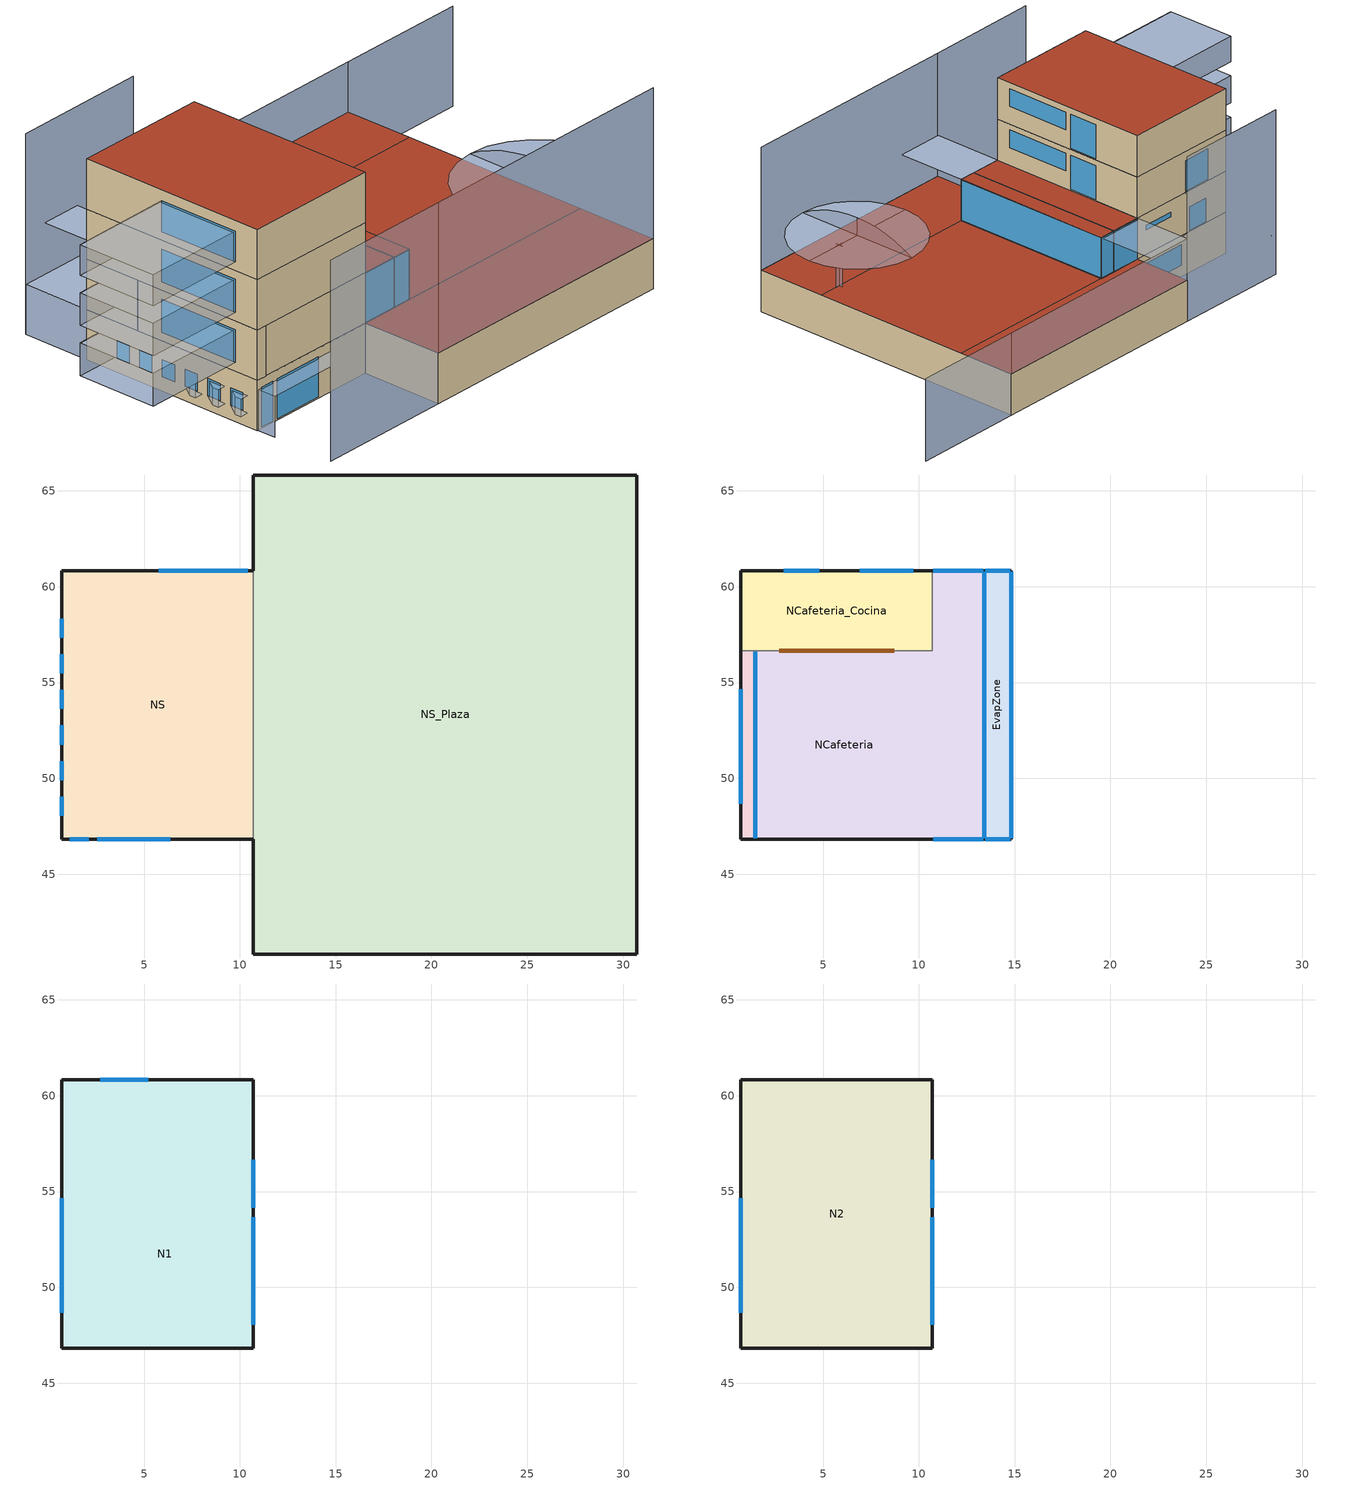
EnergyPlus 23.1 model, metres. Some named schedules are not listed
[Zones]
NS
 floor ground (NCaf_N1_N2_PisoTechos): 10.71,60.83 10.71,46.83 0.71,46.83 0.71,60.83 z0
 wall outside (NS_Envolvente): 10.71,60.83 0.71,60.83 0.71,46.83 10.71,46.83 z0:3.5
 wall to NS_Plaza (NS_MuroContencion): 10.71,46.83 10.71,60.83 z0:3.5
 window (Ventanas): 10.41,60.83 5.76,60.83 z1:2.75; 0.71,49.04 0.71,48.04 / 0.71,50.9 0.71,49.9 / 0.71,52.76 0.71,51.76 / 0.71,54.62 0.71,53.62 / 0.71,56.48 0.71,55.48 / 0.71,58.34 0.71,57.34 z1:2.2; 1.11,46.83 2.11,46.83 / 2.56,46.83 6.38,46.83 z0.1:2.88
NS_Plaza
 floor ground (NCaf_N1_N2_PisoTechos): 30.71,65.83 30.71,40.83 10.71,40.83 10.71,65.83 z0
 wall ground (NCaf_N1_N2_Muros): 10.71,46.83 10.71,40.83 30.71,40.83 30.71,65.83 10.71,65.83 10.71,60.83 z0:3.5
 roof outside (NCaf_N1_N2_PisoTechos): 30.71,60.83 30.71,65.83 10.71,65.83 10.71,60.83 z3.5; 30.71,46.83 30.71,60.83 14.81,60.83 14.81,46.83 z3.5; 30.71,40.83 30.71,46.83 10.71,46.83 10.71,40.83 z3.5
EvapZone
 floor to NS_Plaza (NCaf_N1_N2_PisoTechos): 14.81,60.83 14.81,46.83 13.41,46.83 13.41,60.83 z3.5
 wall outside (NCaf_N1_N2_Muros): 13.41,46.83 14.81,46.83 14.81,60.83 13.41,60.83 z3.5:7
 wall to NCafeteria (NCaf_N1_N2_Muros): 13.41,60.83 13.41,46.83 z3.5:7
 window (Ventanas): 14.81,46.88 14.81,60.78 / 14.76,60.83 13.46,60.83 / 13.46,46.83 14.76,46.83 z3.55:6.95
 window inside (Ventanas): 13.41,60.78 13.41,46.88 z3.55:6.95
 roof outside (NCaf_N1_N2_PisoTechos): 14.81,46.83 14.81,60.83 13.41,60.83 13.41,46.83 z7
EvapZone2
 floor to NS (NCaf_N1_N2_PisoTechos): 1.46,56.66 1.46,46.83 0.71,46.83 0.71,56.66 z3.5
 wall outside (NCaf_N1_N2_Muros): 0.71,56.66 0.71,46.83 1.46,46.83 z3.5:7
 wall to NCafeteria (NCaf_N1_N2_Muros): 1.46,46.83 1.46,56.66 z3.5:7
 wall to NCafeteria_Cocina (NCaf_N1_N2_Muros): 1.46,56.66 0.71,56.66 z3.5:7
 window inside (Ventanas): 1.46,46.88 1.46,56.61 z3.55:6.95
 window (Ventanas): 0.71,54.66 0.71,48.66 z4.11:6.39
NCafeteria
 floor to NS (NCaf_N1_N2_PisoTechos): 10.71,56.66 10.71,46.83 1.46,46.83 1.46,56.66 z3.5
 floor to NS_Plaza (NCaf_N1_N2_PisoTechos): 13.41,60.83 13.41,46.83 10.71,46.83 10.71,60.83 z3.5
 wall outside (NCaf_N1_N2_Muros): 1.46,46.83 13.41,46.83 / 13.41,60.83 10.71,60.83 z3.5:7
 wall to NCafeteria_Cocina (NCaf_N1_N2_Muros): 10.71,60.83 10.71,56.66 1.46,56.66 z3.5:7
 window (Ventanas): 10.76,46.83 13.36,46.83 / 13.36,60.83 10.76,60.83 z3.55:6.95
 door inside (Exterior Door): 8.71,56.66 2.71,56.66 z3.5:6.5
 roof outside (NCaf_N1_N2_PisoTechos): 13.41,46.83 13.41,60.83 10.71,60.83 10.71,46.83 z7
NCafeteria_Cocina
 floor to NS (NCaf_N1_N2_PisoTechos): 10.71,60.83 10.71,56.66 0.71,56.66 0.71,60.83 z3.5
 wall outside (NCaf_N1_N2_Muros): 10.71,60.83 0.71,60.83 0.71,56.66 z3.5:7
 window (Ventanas): 4.79,60.83 2.95,60.83 z3.6:5.6; 9.71,60.83 6.91,60.83 z5.6:6
N1
 floor to EvapZone2 (NCaf_N1_N2_PisoTechos): 1.46,56.66 1.46,46.83 0.71,46.83 0.71,56.66 z7
 floor to NCafeteria (NCaf_N1_N2_PisoTechos): 10.71,56.66 10.71,46.83 1.46,46.83 1.46,56.66 z7
 floor to NCafeteria_Cocina (NCaf_N1_N2_PisoTechos): 10.71,60.83 10.71,56.66 0.71,56.66 0.71,60.83 z7
 wall outside (NCaf_N1_N2_Muros): 10.71,46.83 10.71,60.83 0.71,60.83 0.71,46.83 10.71,46.83 z7:10.5
 window (Ventanas): 10.71,54.16 10.71,56.66 z7.1:10; 10.71,48.04 10.71,53.66 z8.5:10; 5.21,60.83 2.71,60.83 z7.1:9.7; 0.71,54.66 0.71,48.66 z7.61:9.89
N2
 floor to N1 (NCaf_N1_N2_PisoTechos): 10.71,60.83 10.71,46.83 0.71,46.83 0.71,60.83 z10.5
 wall outside (NCaf_N1_N2_Muros): 10.71,46.83 10.71,60.83 0.71,60.83 0.71,46.83 10.71,46.83 z10.5:14
 window (Ventanas): 10.71,54.16 10.71,56.66 z10.6:13.5; 10.71,48.04 10.71,53.66 z12:13.5; 0.71,54.66 0.71,48.66 z11.11:13.25
 roof outside (NCaf_N1_N2_PisoTechos): 10.71,46.83 10.71,60.83 0.71,60.83 0.71,46.83 z14
shading: 0.71,54.62 0.01,53.62 / 0.01,53.62 0.01,53.16 / 0.71,52.76 0.01,51.76 / 0.01,51.76 0.01,51.3 / 0.71,50.9 0.01,49.9 / 0.71,58.34 0.01,57.34 / 0.01,49.9 0.01,49.44 / 0.71,49.04 0.01,48.04 / 0.01,48.04 0.01,47.58 / 0.01,57.34 0.01,56.88 / 0.71,56.48 0.01,55.48 / 0.01,55.48 0.01,55.02 z1:2.2; 0.71,45.43 0.71,46.83 z0.04:2.88; 10.71,40.83 0.71,40.83 / 0.71,65.83 10.71,65.83 z0:14; 0.71,60.83 0.71,65.83 z0:3.5; -6.89,54.66 0.71,54.66 / 0.71,48.66 -6.89,48.66 z4.11:6.39; -6.89,54.66 0.71,54.66 / 0.71,48.66 -6.89,48.66 z7.61:9.89; -6.89,54.66 0.71,54.66 / 0.71,48.66 -6.89,48.66 z11.11:13.25; 30.71,40.83 10.71,40.83 z3.5:14; 30.71,65.83 40.43,65.83 z0:7; 10.71,65.83 30.71,65.83 / 29.01,46.83 28.71,46.83 / 28.71,46.53 28.71,46.83 / 28.71,46.83 28.41,46.83 / 28.71,46.83 28.71,47.13 z3.5:7; 14.81,65.83 14.81,60.83 10.71,60.83 10.71,65.83 z7; 0.71,53.16 0.71,54.62 0.01,53.62 0.01,53.16 z2.2; 0.71,54.62 0.71,53.16 0.01,53.16 0.01,53.62 z1; 0.71,51.3 0.71,52.76 0.01,51.76 0.01,51.3 z2.2; 0.71,52.76 0.71,51.3 0.01,51.3 0.01,51.76 z1; 0.71,49.44 0.71,50.9 0.01,49.9 0.01,49.44 z2.2; 0.71,50.9 0.71,49.44 0.01,49.44 0.01,49.9 z1; 0.71,47.58 0.71,49.04 0.01,48.04 0.01,47.58 z2.2; 0.71,49.04 0.71,47.58 0.01,47.58 0.01,48.04 z1; 7.78,46.83 7.78,45.43 0.71,45.43 0.71,46.83 z2.88; 0.71,56.88 0.71,58.34 0.01,57.34 0.01,56.88 z2.2; 5.46,65.83 5.46,60.83 2.46,60.83 2.46,65.83 z7.1; 5.71,65.83 5.71,60.83 0.71,60.83 0.71,65.83 z3.5; 0.71,54.66 0.71,48.66 -6.89,48.66 -6.89,54.66 z6.39; 0.71,58.34 0.71,56.88 0.01,56.88 0.01,57.34 z1; 0.71,48.66 0.71,54.66 -6.89,54.66 -6.89,48.66 z4.11; 0.71,48.66 0.71,54.66 -6.89,54.66 -6.89,48.66 z7.61; 0.71,54.66 0.71,48.66 -6.89,48.66 -6.89,54.66 z9.89; 0.71,54.66 0.71,48.66 -6.89,48.66 -6.89,54.66 z13.25; 0.71,48.66 0.71,54.66 -6.89,54.66 -6.89,48.66 z11.11; 14.81,46.83 14.81,40.83 10.71,40.83 10.71,46.83 z7; 0.71,55.02 0.71,56.48 0.01,55.48 0.01,55.02 z2.2; 0.71,56.48 0.71,55.02 0.01,55.02 0.01,55.48 z1; 26.66,41.38 28.07,41.57 29.39,42.11 30.51,42.98 31.38,44.1 31.92,45.42 32.11,46.83 26.66,46.83 z7; 32.11,46.83 31.92,48.24 31.38,49.55 30.51,50.68 29.39,51.55 28.07,52.09 26.66,52.28 26.66,46.83 z7; 26.66,46.83 26.66,52.28 25.25,52.09 23.93,51.55 22.81,50.68 21.94,49.55 21.4,48.24 21.21,46.83 z7; 26.66,41.38 26.66,46.83 21.21,46.83 21.4,45.42 21.94,44.1 22.81,42.98 23.93,42.11 25.25,41.57 z7; 26.66,46.83,8.5 26.66,45.88,8.46 26.66,44.93,8.33 26.66,44,8.12 26.66,43.1,7.82 26.66,42.22,7.45 26.66,41.38,7 26.66,46.83,7; 26.66,46.83,8.5 26.66,46.83,7 26.66,52.28,7 26.66,51.44,7.45 26.66,50.56,7.82 26.66,49.66,8.12 26.66,48.73,8.33 26.66,47.78,8.46
[Building]
Building 1: North Axis {deg}=6.8
[Site:Location]
Temixco: Latitude {deg}=18.85; Longitude {deg}=-99.14; Time Zone {hr}=-6; Elevation {m}=1280
[Site:WeatherStation]
Wind Sensor Height Above Ground {m}=5.25; Wind Speed Profile Exponent=0.27; Wind Speed Profile Boundary Layer Thickness {m}=415; Air Temperature Sensor Height Above Ground {m}=12.5
[Site:HeightVariation]
Wind Speed Profile Exponent=0.27; Wind Speed Profile Boundary Layer Thickness {m}=415; Air Temperature Gradient Coefficient {K/m}=0.0065
[Material] Roughness=Smooth; Thermal Absorptance=0.9
Name | Thickness {m} | Conductivity {W/m-K} | Density {kg/m3} | Specific Heat {J/kg-K} | Solar Absorptance | Visible Absorptance
14cmTabique | 0.14 | 0.7 | 1970 | 800 | 0.7 | 0.7
16cmCAD | 0.16 | 2 | 2400 | 1000 | 0.4 | 0.4
20cmCAD | 0.2 | 2 | 2400 | 1000 | 0.4 | 0.4
70cmCAD | 0.7 | 2 | 2400 | 1000 | 0.4 | 0.4
F08 Metal surface | 0.0008 | 45.28 | 7824 | 500 | 0.7 | 0.7
[WindowMaterial:SimpleGlazingSystem]
SGSWM_Single3mm: U-Factor {W/m2-K}=5.705; Solar Heat Gain Coefficient=0.76; Visible Transmittance=0.752
[Construction]
Exterior Door: F08 Metal surface
NCaf_N1_N2_Muros: 14cmTabique
NCaf_N1_N2_PisoTechos: 16cmCAD
NS_Envolvente: 20cmCAD
NS_MuroContencion: 70cmCAD
Ventanas: SGSWM_Single3mm
[Zone]
EvapZone; EvapZone2; N1; N2; NCafeteria; NCafeteria_Cocina; NS; NS_Plaza
[InternalMass] Construction=NCaf_N1_N2_Muros; Zone or ZoneList=NCafeteria_Cocina
Name | Surface Area {m2}
Interior Partition Surface 1; Interior Partition Surface 3 | 7
Interior Partition Surface 2; Interior Partition Surface 4 | 3.5
[People] Number of People Calculation Method=People; Number of People=1; Fraction Radiant=0.38; Sensible Heat Fraction=0.577; Carbon Dioxide Generation Rate {m3/s-W}=3.82e-08; Enable ASHRAE 55 Comfort Warnings=No; Mean Radiant Temperature Calculation Type=ZoneAveraged; Clothing Insulation Calculation Method=ClothingInsulationSchedule
Name | Zone or ZoneList or Space or SpaceList | Number of People Schedule | Activity Level Schedule
Cocineros | NCafeteria_Cocina | Ocupacion | Actividad
Personas_KF | NCafeteria | Ocupacion_KF | Actividad_KF
[ElectricEquipment]
Refri: Zone or ZoneList or Space or SpaceList=NCafeteria_Cocina; Schedule=RefriON; Design Level Calculation Method=EquipmentLevel; Design Level {W}=400
[GasEquipment]
Estufa: Zone or ZoneList or Space or SpaceList=NCafeteria_Cocina; Schedule=EstufaON; Design Level Calculation Method=EquipmentLevel; Design Level {W}=5500; Fraction Latent=0; Fraction Radiant=0
[ZoneControl:Thermostat]
Name | Zone or ZoneList | Control Type Schedule | Control 1
PBCafe1_thmt | EvapZone | EvapZones_type | PBCafe1_tt
PBCafe2_thmt | EvapZone2 | EvapZones_type | PBCafe2_tt
NS_Plaza Thermostat | NS_Plaza | NS_Plaza Thermostat Schedule | Thermostat Setpoint Dual Setpoint 1
[ThermostatSetpoint:DualSetpoint]
Name | Heating Setpoint Temperature Schedule | Cooling Setpoint Temperature Schedule
PBCafe1_tt | PBCafe1_tsp | PBCafe1_tsp
PBCafe2_tt | PBCafe2_tsp | PBCafe2_tsp
Thermostat Setpoint Dual Setpoint 1 | Ground18 | Ground18
[ZoneHVAC:IdealLoadsAirSystem] Maximum Heating Supply Air Temperature {C}=45; Minimum Cooling Supply Air Temperature {C}=4; Maximum Heating Supply Air Humidity Ratio {kgWater/kgDryAir}=0.0156; Minimum Cooling Supply Air Humidity Ratio {kgWater/kgDryAir}=0.0077; Heating Limit=NoLimit; Cooling Limit=NoLimit; Dehumidification Control Type=None; Humidification Control Type=None; Demand Controlled Ventilation Type=None; Outdoor Air Economizer Type=NoEconomizer; Heat Recovery Type=None; Sensible Heat Recovery Effectiveness=0.7; Latent Heat Recovery Effectiveness=0.65
Name | Availability Schedule
PBCafe1_hvac | BldgAvailable_Z1
PBCafe2_hvac | BldgAvailable_Z2
[Zone equipment]
EvapZone: PBCafe1_hvac
EvapZone2: PBCafe2_hvac
[PythonPlugin:SearchPaths]
Direccion: Add Current Working Directory to Search Path=Yes; Add Input File Directory to Search Path=Yes; Add epin Environment Variable to Search Path=Yes
[PythonPlugin:Instance]
EvapMistCooling_EMS: Run During Warmup Days=No; Python Module=geometria_base_conEvap; Plugin Class=EvapMistCooling
[PythonPlugin:Variables]
PythonVariables: Variable Name 1=PBCafe1_eff_evp; Variable Name 2=PBCafe1_eff_sys; Variable Name 3=PBCafe1_Tee; Variable Name 4=PBCafe2_eff_evp; Variable Name 5=PBCafe2_eff_sys; Variable Name 6=PBCafe2_Tee; Variable Name 7=PBCafe1_RHee; Variable Name 8=PBCafe2_RHee; Variable Name 9=PBCafe1_Qin; Variable Name 10=PBCafe2_Qin
[PythonPlugin:OutputVariable]
PBCafe1 Evaporative Effectiveness: Python Plugin Variable=PBCafe1_eff_evp; Type of Data in Variable=Averaged; Update Frequency=ZoneTimestep
[Schedule:Day:Interval]
Schedule Day 1: No, 24:00, 18
[Schedule:Week:Daily]
Ground18 Week Rule - Jan1-Dec31: Schedule Day 1, Schedule Day 1, Schedule Day 1, Schedule Day 1, Schedule Day 1, Schedule Day 1, Schedule Day 1, Schedule Day 1, Schedule Day 1, Schedule Day 1, Schedule Day 1, Schedule Day 1
[Schedule:Year]
Ground18: Ground18 Week Rule - Jan1-Dec31, 1, 1, 12, 31
[Schedule:Compact]
Ocupacion: Through: 3/31, For: Weekdays, Until: 7:40, 0, Until: 16:30, 0, Until: 24:00, 0, For: AllOtherDays, Until: 24:00, 0, Through: 12/31, For: AllDays, Until: 24:00, 0
RefriON: Through: 12/31, For: Weekdays, Until: 24:00, 0, For: AllOtherDays, Until: 24:00, 0
EstufaON: Through: 3/31, For: Weekdays, Until: 7:40, 0, Until: 14:00, 0, Until: 16:30, 0, Until: 24:00, 0, For: AllOtherDays, Until: 24:00, 0, Through: 12/31, For: AllDays, Until: 24:00, 0
PBCafe1_tsp; PBCafe2_tsp: Through: 12/31, For: AllDays, Until: 24:00, 24
EvapZones_type; NS_Plaza Thermostat Schedule: Through: 12/31, For: AllDays, Until: 24:00, 4
Ocupacion_KF: Through: 3/31, For: Weekdays, Until: 9:00, 0, Until: 14:00, 0, Until: 15:00, 0, Until: 24:00, 0, For:AllOtherDays, Until: 24:00, 0, Through: 12/31, For: AllDays, Until: 24:00, 0
BldgAvailable_Z1: Through: 2/28, For: AllDays, Until: 24:00, 0, Through: 12/31, For: Monday, Until: 13:50, 0, Until: 14:00, 0, Until: 14:10, 0, Until: 14:20, 0, Until: 14:30, 0, Until: 14:40, 0, Until: 14:50, 0, Until: 15:00, 0, Until: 15:10, 0, Until: 15:20, 0, Until: 24:00, 0, For: AllOtherDays, Until: 13:00, 0, Until: 13:10, 1, Until: 13:20, 1, Until: 13:30, 1, Until: 13:40, 0, Until: 13:50, 0, Until: 14:00, 0, Until: 14:10, 1, Until: 14:20, 1, Until: 14:30, 1, Until: 14:40, 0, Until: 14:50, 0, Until: 15:00, 1, Until: 15:10, 1, Until: 15:20, 1, Until: 15:30, 1, Until: 15:40, 0, Until: 15:50, 0, Until: 16:00, 0, Until: 24:00, 0
BldgAvailable_Z2: Through: 2/28, For: AllDays, Until: 24:00, 0, Through: 12/31, For: Monday, Until: 13:50, 0, Until: 14:00, 0, Until: 14:10, 0, Until: 14:20, 0, Until: 14:30, 0, Until: 14:40, 0, Until: 14:50, 0, Until: 15:00, 0, Until: 15:10, 0, Until: 15:20, 0, Until: 24:00, 0, For: AllOtherDays, Until: 13:00, 0, Until: 13:10, 0, Until: 13:20, 0, Until: 13:30, 0, Until: 13:40, 1, Until: 13:50, 1, Until: 14:00, 1, Until: 14:10, 0, Until: 14:20, 0, Until: 14:30, 0, Until: 14:40, 1, Until: 14:50, 1, Until: 15:00, 1, Until: 15:10, 1, Until: 15:20, 1, Until: 15:30, 1, Until: 15:40, 0, Until: 15:50, 0, Until: 16:00, 0, Until: 24:00, 0
[Schedule:Constant]
Name | Hourly Value
Actividad | 207
Actividad_KF | 108
[AirflowNetwork:SimulationControl]
Cafeteria: AirflowNetwork Control=MultizoneWithoutDistribution; Wind Pressure Coefficient Type=SurfaceAverageCalculation; Height Selection for Local Wind Pressure Calculation=OpeningHeight; Building Type=LowRise; Maximum Number of Iterations=500; Initialization Type=ZeroNodePressures; Relative Airflow Convergence Tolerance=0.0001; Absolute Airflow Convergence Tolerance {kg/s}=0.000001; Convergence Acceleration Limit=-.5; Azimuth Angle of Long Axis of Building {deg}=0; Ratio of Building Width Along Short Axis to Width Along Long Axis=0.71; Height Dependence of External Node Temperature=No; Solver=SkylineLU
[AirflowNetwork:MultiZone:Zone] Ventilation Control Mode=Constant; Indoor and Outdoor Temperature Difference Upper Limit for Minimum Venting Open Factor {deltaC}=100; Indoor and Outdoor Enthalpy Difference Upper Limit for Minimum Venting Open Factor {deltaJ/kg}=300000; Single Sided Wind Pressure Coefficient Algorithm=Standard; Facade Width {m}=10
Name | Venting Availability Schedule
NCafeteria; EvapZone; EvapZone2; NS; N1; N2
NCafeteria_Cocina | Aperturas_cocina
[AirflowNetwork:MultiZone:Surface] Window/Door Opening Factor, or Crack Factor=1; Indoor and Outdoor Temperature Difference Upper Limit for Minimum Venting Open Factor {deltaC}=100; Indoor and Outdoor Enthalpy Difference Upper Limit for Minimum Venting Open Factor {deltaJ/kg}=300000; Equivalent Rectangle Method=PolygonHeight; Equivalent Rectangle Aspect Ratio=1
Name | Leakage Component | Ventilation Control Mode | Venting Availability Schedule
NCafeteria_Entrada | NKF_Entrada | ZoneLevel
NCafeteria_VentanaOeste | NKF_VentanaOeste | ZoneLevel
Kfe_Cocina_Puerta; Cocina_Kfe_Puerta | KF_Cocina_Division | Constant | Aperturas_cocina
NCafeteria_Cocina_PuertaNorte | Cocina_PuertaNorte | Constant | Aperturas_cocina
EvapZone_wE | Evap_Opening_wE | ZoneLevel
EvapZone2_wOeste | Evap2_Opening_wO | ZoneLevel
NS_VentanaSur1; NS_VentanaNorte; NS_VentanaOeste1; N1_VentanaNorte; N1_VentanaEste; N1_VentanaOeste; N2_VentanaEste; N2_VentanaOeste | Infiltracion | ZoneLevel
[AirflowNetwork:MultiZone:ReferenceCrackConditions]
Referencia: Reference Temperature {C}=20; Reference Barometric Pressure {Pa}=87699.24; Reference Humidity Ratio {kgWater/kgDryAir}=1e-09
[AirflowNetwork:MultiZone:Surface:Crack]
Infiltracion: Air Mass Flow Coefficient at Reference Conditions {kg/s}=0.5; Air Mass Flow Exponent=0.65; Reference Crack Conditions=Referencia
[AirflowNetwork:MultiZone:Component:DetailedOpening] Air Mass Flow Coefficient When Opening is Closed {kg/s-m}=0.001; Air Mass Flow Exponent When Opening is Closed=0.667; Type of Rectangular Large Vertical Opening (LVO)=NonPivoted; Number of Sets of Opening Factor Data=2; Opening Factor 1=0; Discharge Coefficient for Opening Factor 1=0.001; Width Factor for Opening Factor 1=0; Height Factor for Opening Factor 1=0; Start Height Factor for Opening Factor 1=0; Opening Factor 2=1; Width Factor for Opening Factor 2=1; Height Factor for Opening Factor 2=1; Start Height Factor for Opening Factor 2=0
Name | Discharge Coefficient for Opening Factor 2
NKF_Entrada; NKF_VentanaOeste | 1
KF_Cocina_Division; Cocina_PuertaNorte | 0.1
Evap_Opening_wE | 0.5
Evap2_Opening_wO | 0.2
